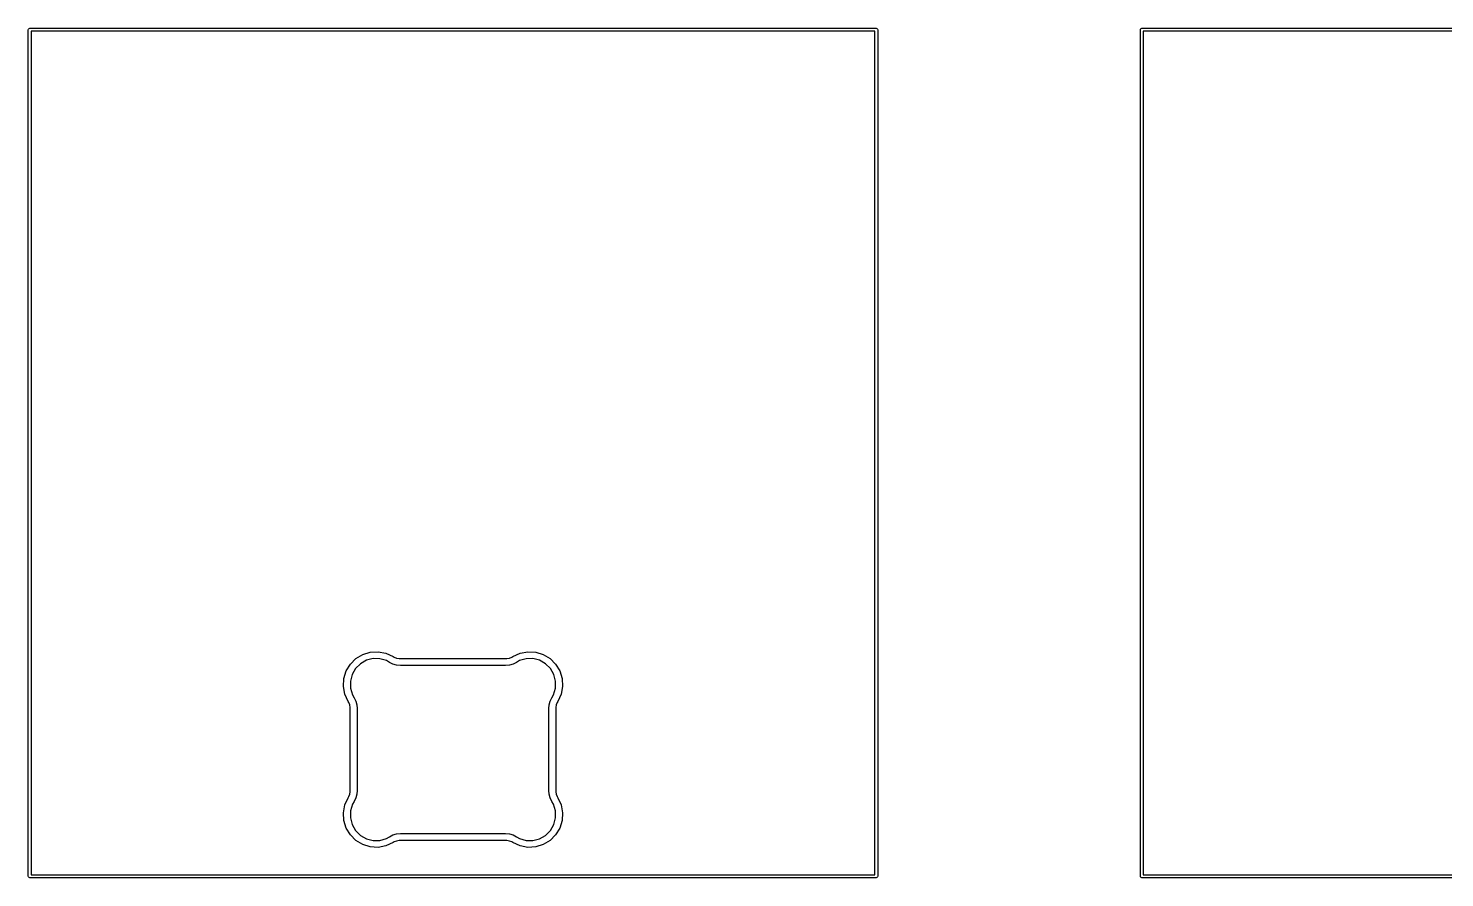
# Model space of a CAD drawing. Header units: millimetres. Extents: x 53 to 494, y -224 to -59.
# Drawn here: x 174.29 to 198.55, y -142.58 to -128.03 of the extents above; entities that cross this region are included whole.
import ezdxf

# ---------------------------------------------------------------- set-up
doc = ezdxf.new("R2010")
doc.units = ezdxf.units.MM
for name, color, linetype, true_color in [('Edge.Cuts', 254, 'CONTINUOUS', 0xd0d2cd), ('F.Courtyard', 6, 'CONTINUOUS', 0xff26e2), ('User.Eco2', 31, 'CONTINUOUS', 0xd8c852)]:
    doc.layers.add(name, color=color, linetype=linetype, true_color=true_color)

msp = doc.modelspace()

# ---------------------------------------------------------------- linework, layer by layer
at = {"layer": 'Edge.Cuts', "linetype": 'CONTINUOUS'}
for p, q in [((174.293, -128.06), (174.294903, -128.050433)), ((174.293, -142.56), (174.293, -128.06)), ((174.294903, -128.050433), (174.308433, -128.036903)), ((174.308433, -128.036903), (174.318, -128.035)), ((174.318, -128.035), (188.818, -128.035)), ((174.343, -128.085), (174.343, -142.535)), ((188.793, -128.085), (174.343, -128.085)), ((188.793, -142.535), (188.793, -128.085)), ((188.818, -128.035), (188.827567, -128.036903)), ((188.827567, -128.036903), (188.841097, -128.050433)), ((188.841097, -128.050433), (188.843, -128.06)), ((188.843, -128.06), (188.843, -142.56)), ((193.343, -128.06), (193.344903, -128.050433)), ((193.343, -142.56), (193.343, -128.06)), ((193.344903, -128.050433), (193.358433, -128.036903)), ((193.358433, -128.036903), (193.368, -128.035)), ((193.368, -128.035), (207.868, -128.035)), ((193.393, -128.085), (193.393, -142.535)), ((207.843, -128.085), (193.393, -128.085)), ((179.905651, -138.831684), (180.021609, -138.761709)), ((180.021609, -138.761709), (180.150974, -138.721619)), ((180.150974, -138.721619), (180.286181, -138.713758)), ((180.286181, -138.713758), (180.41932, -138.738587)), ((180.41932, -138.738587), (180.542603, -138.794652)), ((182.593395, -138.794653), (182.71668, -138.738587)), ((182.71668, -138.738587), (182.849819, -138.713759)), ((182.849819, -138.713759), (182.985026, -138.72162)), ((182.985026, -138.72162), (183.114391, -138.76171)), ((183.114391, -138.76171), (183.230348, -138.831685)), ((179.739909, -139.043409), (179.809884, -138.927451)), ((179.809884, -138.927451), (179.905651, -138.831684)), ((179.898095, -139.003336), (179.839593, -139.105818)), ((179.981536, -138.919895), (179.898095, -139.003336)), ((180.084018, -138.861393), (179.981536, -138.919895)), ((180.198294, -138.831967), (180.084018, -138.861393)), ((180.316285, -138.833697), (180.198294, -138.831967)), ((180.429649, -138.86646), (180.316285, -138.833697)), ((180.480082, -138.897077), (180.429649, -138.86646)), ((180.480084, -138.897079), (180.480082, -138.897077)), ((180.539026, -138.92604), (180.480084, -138.897079)), ((180.602249, -138.94381), (180.539026, -138.92604)), ((180.542603, -138.794652), (180.542606, -138.794653)), ((180.542606, -138.794653), (180.561358, -138.806127)), ((180.561358, -138.806127), (180.602425, -138.821836)), ((180.667646, -138.949799), (180.602249, -138.94381)), ((180.602425, -138.821836), (180.645662, -138.829823)), ((180.645662, -138.829823), (180.667646, -138.8298)), ((180.667646, -138.8298), (180.667647, -138.8298)), ((180.667647, -138.9498), (180.667646, -138.949799)), ((180.667647, -138.8298), (181.568, -138.8298)), ((180.667648, -138.9498), (180.667647, -138.9498)), ((181.568, -138.9498), (180.667648, -138.9498)), ((181.568, -138.8298), (182.468353, -138.8298)), ((182.468351, -138.9498), (181.568, -138.9498)), ((182.468353, -138.9498), (182.468351, -138.9498)), ((182.468353, -138.8298), (182.468354, -138.8298)), ((182.468354, -138.949799), (182.468353, -138.9498)), ((182.468354, -138.8298), (182.468355, -138.8298)), ((182.533751, -138.943811), (182.468354, -138.949799)), ((182.468355, -138.8298), (182.490339, -138.829824)), ((182.490339, -138.829824), (182.533575, -138.821837)), ((182.533575, -138.821837), (182.574641, -138.806128)), ((182.596974, -138.92604), (182.533751, -138.943811)), ((182.574641, -138.806128), (182.593393, -138.794654)), ((182.593393, -138.794654), (182.593394, -138.794653)), ((182.593394, -138.794653), (182.593395, -138.794653)), ((182.655917, -138.897078), (182.596974, -138.92604)), ((182.706351, -138.866461), (182.655917, -138.897077)), ((182.655917, -138.897077), (182.655917, -138.897078)), ((182.819715, -138.833698), (182.706351, -138.866461)), ((182.937706, -138.831968), (182.819715, -138.833698)), ((183.051982, -138.861394), (182.937706, -138.831968)), ((183.154463, -138.919896), (183.051982, -138.861394)), ((183.237904, -139.003337), (183.154463, -138.919896)), ((183.230348, -138.831685), (183.326115, -138.927452)), ((183.296406, -139.105818), (183.237904, -139.003337)), ((183.326115, -138.927452), (183.39609, -139.043409)), ((179.691958, -139.307981), (179.699819, -139.172774)), ((179.699819, -139.172774), (179.739909, -139.043409)), ((179.839593, -139.105818), (179.810167, -139.220094)), ((179.810167, -139.220094), (179.811897, -139.338085)), ((183.325832, -139.220094), (183.296406, -139.105818)), ((183.324102, -139.338085), (183.325832, -139.220094)), ((183.39609, -139.043409), (183.43618, -139.172774)), ((183.43618, -139.172774), (183.444041, -139.307981)), ((179.716787, -139.44112), (179.691958, -139.307981)), ((179.772852, -139.564403), (179.716787, -139.44112)), ((179.811897, -139.338085), (179.84466, -139.451449)), ((179.84466, -139.451449), (179.875277, -139.501882)), ((179.875277, -139.501882), (179.875279, -139.501884)), ((179.875279, -139.501884), (179.90424, -139.560826)), ((183.231753, -139.560817), (183.260719, -139.501889)), ((183.260719, -139.501889), (183.260721, -139.501885)), ((183.260721, -139.501885), (183.260726, -139.501875)), ((183.260726, -139.501875), (183.26073, -139.501869)), ((183.26073, -139.501869), (183.260731, -139.501867)), ((183.260731, -139.501867), (183.291339, -139.451449)), ((183.291339, -139.451449), (183.324102, -139.338085)), ((183.419213, -139.44112), (183.363147, -139.564405)), ((183.444041, -139.307981), (183.419213, -139.44112)), ((179.772853, -139.564406), (179.772852, -139.564403)), ((179.784327, -139.583158), (179.772853, -139.564406)), ((179.800036, -139.624225), (179.784327, -139.583158)), ((179.808023, -139.667462), (179.800036, -139.624225)), ((179.807999, -140.3898), (179.808, -139.689447)), ((179.808, -139.689446), (179.808023, -139.667462)), ((179.808, -139.689447), (179.808, -139.689446)), ((179.90424, -139.560826), (179.92201, -139.624049)), ((179.92201, -139.624049), (179.927999, -139.689446)), ((179.927999, -139.689446), (179.928, -139.689447)), ((179.928, -139.689447), (179.927999, -140.3898)), ((183.208, -139.689447), (183.208003, -139.689431)), ((183.208001, -140.3898), (183.208, -139.689447)), ((183.208003, -139.689431), (183.213978, -139.624052)), ((183.213978, -139.624052), (183.231753, -139.560817)), ((183.335953, -139.624222), (183.327972, -139.66745)), ((183.327972, -139.66745), (183.328, -139.689429)), ((183.328, -139.689429), (183.327997, -139.689435)), ((183.327997, -139.689435), (183.328, -139.689447)), ((183.328, -139.689447), (183.328001, -140.3898)), ((183.351663, -139.583166), (183.335953, -139.624222)), ((183.363138, -139.564421), (183.351663, -139.583166)), ((183.36314, -139.56441), (183.363138, -139.564421)), ((183.363147, -139.564405), (183.36314, -139.56441)), ((179.808, -141.090153), (179.807999, -140.3898)), ((179.927999, -140.3898), (179.927999, -141.090151)), ((183.208, -141.09015), (183.208001, -140.3898)), ((183.328001, -140.3898), (183.328, -141.090153)), ((179.772853, -141.215194), (179.784327, -141.196442)), ((179.784327, -141.196442), (179.800036, -141.155375)), ((179.800036, -141.155375), (179.808023, -141.112138)), ((179.808, -141.090154), (179.808, -141.090153)), ((179.808023, -141.112138), (179.808, -141.090154)), ((179.92201, -141.155551), (179.90424, -141.218774)), ((179.928, -141.090152), (179.92201, -141.155551)), ((179.927999, -141.090151), (179.928, -141.090152)), ((183.208, -141.090151), (183.208, -141.09015)), ((183.213989, -141.155551), (183.208, -141.090151)), ((183.23176, -141.218774), (183.213989, -141.155551)), ((183.328, -141.090155), (183.327976, -141.112139)), ((183.327976, -141.112139), (183.335963, -141.155375)), ((183.328, -141.090153), (183.327999, -141.090154)), ((183.327999, -141.090154), (183.328, -141.090155)), ((183.335963, -141.155375), (183.351672, -141.196441)), ((183.351672, -141.196441), (183.363146, -141.215193)), ((179.691959, -141.471619), (179.716787, -141.33848)), ((179.716787, -141.33848), (179.772853, -141.215195)), ((179.772853, -141.215195), (179.772853, -141.215194)), ((179.811898, -141.441515), (179.810168, -141.559506)), ((179.844661, -141.328151), (179.811898, -141.441515)), ((179.875277, -141.277717), (179.844661, -141.328151)), ((179.875279, -141.277716), (179.875277, -141.277717)), ((179.90424, -141.218774), (179.875279, -141.277716)), ((183.26072, -141.277713), (183.23176, -141.218774)), ((183.260721, -141.277716), (183.26072, -141.277713)), ((183.29134, -141.328151), (183.260721, -141.277716)), ((183.324104, -141.441516), (183.29134, -141.328151)), ((183.325834, -141.559507), (183.324104, -141.441516)), ((183.363146, -141.215193), (183.363147, -141.215194)), ((183.363147, -141.215194), (183.419214, -141.33848)), ((183.419214, -141.33848), (183.444043, -141.471619)), ((179.69982, -141.606826), (179.691959, -141.471619)), ((179.73991, -141.736191), (179.69982, -141.606826)), ((179.810168, -141.559506), (179.839594, -141.673782)), ((179.839594, -141.673782), (179.898096, -141.776263)), ((183.237907, -141.776265), (183.296408, -141.673783)), ((183.296408, -141.673783), (183.325834, -141.559507)), ((183.436183, -141.606826), (183.396092, -141.736192)), ((183.444043, -141.471619), (183.436183, -141.606826)), ((179.809885, -141.852148), (179.73991, -141.736191)), ((179.905652, -141.947915), (179.809885, -141.852148)), ((179.898096, -141.776263), (179.981537, -141.859704)), ((179.981537, -141.859704), (180.084018, -141.918206)), ((180.084018, -141.918206), (180.198294, -141.947632)), ((180.316285, -141.945902), (180.429649, -141.913139)), ((180.429649, -141.913139), (180.480082, -141.882522)), ((180.480082, -141.882522), (180.480084, -141.882521)), ((180.480084, -141.882521), (180.539026, -141.85356)), ((180.539026, -141.85356), (180.602249, -141.83579)), ((180.602249, -141.83579), (180.667646, -141.8298)), ((180.667646, -141.8298), (180.667647, -141.8298)), ((180.667647, -141.8298), (181.568, -141.8298)), ((181.568, -141.8298), (182.468353, -141.8298)), ((182.468353, -141.8298), (182.468354, -141.8298)), ((182.468354, -141.8298), (182.533752, -141.835791)), ((182.533752, -141.835791), (182.596973, -141.853561)), ((182.596973, -141.853561), (182.655914, -141.88252)), ((182.655914, -141.88252), (182.655916, -141.882521)), ((182.655916, -141.882521), (182.706351, -141.91314)), ((182.706351, -141.91314), (182.819716, -141.945904)), ((182.937707, -141.947634), (183.051983, -141.918208)), ((183.051983, -141.918208), (183.154465, -141.859707)), ((183.154465, -141.859707), (183.237907, -141.776265)), ((183.326117, -141.85215), (183.23035, -141.947917)), ((183.396092, -141.736192), (183.326117, -141.85215)), ((180.021609, -142.01789), (179.905652, -141.947915)), ((180.150974, -142.05798), (180.021609, -142.01789)), ((180.286181, -142.065841), (180.150974, -142.05798)), ((180.198294, -141.947632), (180.316285, -141.945902)), ((180.41932, -142.041013), (180.286181, -142.065841)), ((180.542603, -141.984947), (180.41932, -142.041013)), ((180.542606, -141.984947), (180.542603, -141.984947)), ((180.561358, -141.973473), (180.542606, -141.984947)), ((180.602425, -141.957764), (180.561358, -141.973473)), ((180.645662, -141.949777), (180.602425, -141.957764)), ((180.667646, -141.9498), (180.645662, -141.949777)), ((180.667647, -141.9498), (180.667646, -141.949799)), ((180.667646, -141.949799), (180.667646, -141.9498)), ((181.568, -141.9498), (180.667647, -141.9498)), ((182.468352, -141.9498), (181.568, -141.9498)), ((182.468353, -141.9498), (182.468352, -141.9498)), ((182.490337, -141.949777), (182.468353, -141.949799)), ((182.468353, -141.949799), (182.468353, -141.9498)), ((182.533575, -141.957765), (182.490337, -141.949777)), ((182.574642, -141.973474), (182.533575, -141.957765)), ((182.593393, -141.984946), (182.574642, -141.973474)), ((182.593394, -141.984947), (182.593393, -141.984946)), ((182.71668, -142.041014), (182.593394, -141.984947)), ((182.849819, -142.065843), (182.71668, -142.041014)), ((182.819716, -141.945904), (182.937707, -141.947634)), ((182.985026, -142.057983), (182.849819, -142.065843)), ((183.114392, -142.017892), (182.985026, -142.057983)), ((183.23035, -141.947917), (183.114392, -142.017892)), ((174.294903, -142.569567), (174.293, -142.56)), ((174.308433, -142.583097), (174.294903, -142.569567)), ((174.318, -142.585), (174.308433, -142.583097)), ((188.818, -142.585), (174.318, -142.585)), ((174.343, -142.535), (188.793, -142.535)), ((188.827567, -142.583097), (188.818, -142.585)), ((188.841097, -142.569567), (188.827567, -142.583097)), ((188.843, -142.56), (188.841097, -142.569567)), ((193.344903, -142.569567), (193.343, -142.56)), ((193.358433, -142.583097), (193.344903, -142.569567)), ((193.368, -142.585), (193.358433, -142.583097)), ((207.868, -142.585), (193.368, -142.585)), ((193.393, -142.535), (207.843, -142.535))]:
    msp.add_line(p, q, dxfattribs=at)
at = {"layer": 'F.Courtyard', "linetype": 'CONTINUOUS'}
for p, q in [((174.293, -128.06), (174.294903, -128.050433)), ((174.293, -142.56), (174.293, -128.06)), ((174.294903, -128.050433), (174.308433, -128.036903)), ((174.308433, -128.036903), (174.318, -128.035)), ((174.318, -128.035), (188.818, -128.035)), ((174.343, -128.085), (174.343, -142.535)), ((188.793, -128.085), (174.343, -128.085)), ((188.793, -142.535), (188.793, -128.085)), ((188.818, -128.035), (188.827567, -128.036903)), ((188.827567, -128.036903), (188.841097, -128.050433)), ((188.841097, -128.050433), (188.843, -128.06)), ((188.843, -128.06), (188.843, -142.56)), ((193.343, -128.06), (193.344903, -128.050433)), ((193.343, -142.56), (193.343, -128.06)), ((193.344903, -128.050433), (193.358433, -128.036903)), ((193.358433, -128.036903), (193.368, -128.035)), ((193.368, -128.035), (207.868, -128.035)), ((193.393, -128.085), (193.393, -142.535)), ((207.843, -128.085), (193.393, -128.085)), ((179.905651, -138.831684), (180.021609, -138.761709)), ((180.021609, -138.761709), (180.150974, -138.721619)), ((180.150974, -138.721619), (180.286181, -138.713758)), ((180.286181, -138.713758), (180.41932, -138.738587)), ((180.41932, -138.738587), (180.542603, -138.794652)), ((182.593395, -138.794653), (182.71668, -138.738587)), ((182.71668, -138.738587), (182.849819, -138.713759)), ((182.849819, -138.713759), (182.985026, -138.72162)), ((182.985026, -138.72162), (183.114391, -138.76171)), ((183.114391, -138.76171), (183.230348, -138.831685)), ((179.739909, -139.043409), (179.809884, -138.927451)), ((179.809884, -138.927451), (179.905651, -138.831684)), ((179.898095, -139.003336), (179.839593, -139.105818)), ((179.981536, -138.919895), (179.898095, -139.003336)), ((180.084018, -138.861393), (179.981536, -138.919895)), ((180.198294, -138.831967), (180.084018, -138.861393)), ((180.316285, -138.833697), (180.198294, -138.831967)), ((180.429649, -138.86646), (180.316285, -138.833697)), ((180.480082, -138.897077), (180.429649, -138.86646)), ((180.480084, -138.897079), (180.480082, -138.897077)), ((180.539026, -138.92604), (180.480084, -138.897079)), ((180.602249, -138.94381), (180.539026, -138.92604)), ((180.542603, -138.794652), (180.542606, -138.794653)), ((180.542606, -138.794653), (180.561358, -138.806127)), ((180.561358, -138.806127), (180.602425, -138.821836)), ((180.667646, -138.949799), (180.602249, -138.94381)), ((180.602425, -138.821836), (180.645662, -138.829823)), ((180.645662, -138.829823), (180.667646, -138.8298)), ((180.667646, -138.8298), (180.667647, -138.8298)), ((180.667647, -138.9498), (180.667646, -138.949799)), ((180.667647, -138.8298), (181.568, -138.8298)), ((180.667648, -138.9498), (180.667647, -138.9498)), ((181.568, -138.9498), (180.667648, -138.9498)), ((181.568, -138.8298), (182.468353, -138.8298)), ((182.468351, -138.9498), (181.568, -138.9498)), ((182.468353, -138.9498), (182.468351, -138.9498)), ((182.468353, -138.8298), (182.468354, -138.8298)), ((182.468354, -138.949799), (182.468353, -138.9498)), ((182.468354, -138.8298), (182.468355, -138.8298)), ((182.533751, -138.943811), (182.468354, -138.949799)), ((182.468355, -138.8298), (182.490339, -138.829824)), ((182.490339, -138.829824), (182.533575, -138.821837)), ((182.533575, -138.821837), (182.574641, -138.806128)), ((182.596974, -138.92604), (182.533751, -138.943811)), ((182.574641, -138.806128), (182.593393, -138.794654)), ((182.593393, -138.794654), (182.593394, -138.794653)), ((182.593394, -138.794653), (182.593395, -138.794653)), ((182.655917, -138.897078), (182.596974, -138.92604)), ((182.706351, -138.866461), (182.655917, -138.897077)), ((182.655917, -138.897077), (182.655917, -138.897078)), ((182.819715, -138.833698), (182.706351, -138.866461)), ((182.937706, -138.831968), (182.819715, -138.833698)), ((183.051982, -138.861394), (182.937706, -138.831968)), ((183.154463, -138.919896), (183.051982, -138.861394)), ((183.237904, -139.003337), (183.154463, -138.919896)), ((183.230348, -138.831685), (183.326115, -138.927452)), ((183.296406, -139.105818), (183.237904, -139.003337)), ((183.326115, -138.927452), (183.39609, -139.043409)), ((179.691958, -139.307981), (179.699819, -139.172774)), ((179.699819, -139.172774), (179.739909, -139.043409)), ((179.839593, -139.105818), (179.810167, -139.220094)), ((179.810167, -139.220094), (179.811897, -139.338085)), ((183.325832, -139.220094), (183.296406, -139.105818)), ((183.324102, -139.338085), (183.325832, -139.220094)), ((183.39609, -139.043409), (183.43618, -139.172774)), ((183.43618, -139.172774), (183.444041, -139.307981)), ((179.716787, -139.44112), (179.691958, -139.307981)), ((179.772852, -139.564403), (179.716787, -139.44112)), ((179.811897, -139.338085), (179.84466, -139.451449)), ((179.84466, -139.451449), (179.875277, -139.501882)), ((179.875277, -139.501882), (179.875279, -139.501884)), ((179.875279, -139.501884), (179.90424, -139.560826)), ((183.231753, -139.560817), (183.260719, -139.501889)), ((183.260719, -139.501889), (183.260721, -139.501885)), ((183.260721, -139.501885), (183.260726, -139.501875)), ((183.260726, -139.501875), (183.26073, -139.501869)), ((183.26073, -139.501869), (183.260731, -139.501867)), ((183.260731, -139.501867), (183.291339, -139.451449)), ((183.291339, -139.451449), (183.324102, -139.338085)), ((183.419213, -139.44112), (183.363147, -139.564405)), ((183.444041, -139.307981), (183.419213, -139.44112)), ((179.772853, -139.564406), (179.772852, -139.564403)), ((179.784327, -139.583158), (179.772853, -139.564406)), ((179.800036, -139.624225), (179.784327, -139.583158)), ((179.808023, -139.667462), (179.800036, -139.624225)), ((179.807999, -140.3898), (179.808, -139.689447)), ((179.808, -139.689446), (179.808023, -139.667462)), ((179.808, -139.689447), (179.808, -139.689446)), ((179.90424, -139.560826), (179.92201, -139.624049)), ((179.92201, -139.624049), (179.927999, -139.689446)), ((179.927999, -139.689446), (179.928, -139.689447)), ((179.928, -139.689447), (179.927999, -140.3898)), ((183.208, -139.689447), (183.208003, -139.689431)), ((183.208001, -140.3898), (183.208, -139.689447)), ((183.208003, -139.689431), (183.213978, -139.624052)), ((183.213978, -139.624052), (183.231753, -139.560817)), ((183.335953, -139.624222), (183.327972, -139.66745)), ((183.327972, -139.66745), (183.328, -139.689429)), ((183.328, -139.689429), (183.327997, -139.689435)), ((183.327997, -139.689435), (183.328, -139.689447)), ((183.328, -139.689447), (183.328001, -140.3898)), ((183.351663, -139.583166), (183.335953, -139.624222)), ((183.363138, -139.564421), (183.351663, -139.583166)), ((183.36314, -139.56441), (183.363138, -139.564421)), ((183.363147, -139.564405), (183.36314, -139.56441)), ((179.808, -141.090153), (179.807999, -140.3898)), ((179.927999, -140.3898), (179.927999, -141.090151)), ((183.208, -141.09015), (183.208001, -140.3898)), ((183.328001, -140.3898), (183.328, -141.090153)), ((179.772853, -141.215194), (179.784327, -141.196442)), ((179.784327, -141.196442), (179.800036, -141.155375)), ((179.800036, -141.155375), (179.808023, -141.112138)), ((179.808, -141.090154), (179.808, -141.090153)), ((179.808023, -141.112138), (179.808, -141.090154)), ((179.92201, -141.155551), (179.90424, -141.218774)), ((179.928, -141.090152), (179.92201, -141.155551)), ((179.927999, -141.090151), (179.928, -141.090152)), ((183.208, -141.090151), (183.208, -141.09015)), ((183.213989, -141.155551), (183.208, -141.090151)), ((183.23176, -141.218774), (183.213989, -141.155551)), ((183.328, -141.090155), (183.327976, -141.112139)), ((183.327976, -141.112139), (183.335963, -141.155375)), ((183.328, -141.090153), (183.327999, -141.090154)), ((183.327999, -141.090154), (183.328, -141.090155)), ((183.335963, -141.155375), (183.351672, -141.196441)), ((183.351672, -141.196441), (183.363146, -141.215193)), ((179.691959, -141.471619), (179.716787, -141.33848)), ((179.716787, -141.33848), (179.772853, -141.215195)), ((179.772853, -141.215195), (179.772853, -141.215194)), ((179.811898, -141.441515), (179.810168, -141.559506)), ((179.844661, -141.328151), (179.811898, -141.441515)), ((179.875277, -141.277717), (179.844661, -141.328151)), ((179.875279, -141.277716), (179.875277, -141.277717)), ((179.90424, -141.218774), (179.875279, -141.277716)), ((183.26072, -141.277713), (183.23176, -141.218774)), ((183.260721, -141.277716), (183.26072, -141.277713)), ((183.29134, -141.328151), (183.260721, -141.277716)), ((183.324104, -141.441516), (183.29134, -141.328151)), ((183.325834, -141.559507), (183.324104, -141.441516)), ((183.363146, -141.215193), (183.363147, -141.215194)), ((183.363147, -141.215194), (183.419214, -141.33848)), ((183.419214, -141.33848), (183.444043, -141.471619)), ((179.69982, -141.606826), (179.691959, -141.471619)), ((179.73991, -141.736191), (179.69982, -141.606826)), ((179.810168, -141.559506), (179.839594, -141.673782)), ((179.839594, -141.673782), (179.898096, -141.776263)), ((183.237907, -141.776265), (183.296408, -141.673783)), ((183.296408, -141.673783), (183.325834, -141.559507)), ((183.436183, -141.606826), (183.396092, -141.736192)), ((183.444043, -141.471619), (183.436183, -141.606826)), ((179.809885, -141.852148), (179.73991, -141.736191)), ((179.905652, -141.947915), (179.809885, -141.852148)), ((179.898096, -141.776263), (179.981537, -141.859704)), ((179.981537, -141.859704), (180.084018, -141.918206)), ((180.084018, -141.918206), (180.198294, -141.947632)), ((180.316285, -141.945902), (180.429649, -141.913139)), ((180.429649, -141.913139), (180.480082, -141.882522)), ((180.480082, -141.882522), (180.480084, -141.882521)), ((180.480084, -141.882521), (180.539026, -141.85356)), ((180.539026, -141.85356), (180.602249, -141.83579)), ((180.602249, -141.83579), (180.667646, -141.8298)), ((180.667646, -141.8298), (180.667647, -141.8298)), ((180.667647, -141.8298), (181.568, -141.8298)), ((181.568, -141.8298), (182.468353, -141.8298)), ((182.468353, -141.8298), (182.468354, -141.8298)), ((182.468354, -141.8298), (182.533752, -141.835791)), ((182.533752, -141.835791), (182.596973, -141.853561)), ((182.596973, -141.853561), (182.655914, -141.88252)), ((182.655914, -141.88252), (182.655916, -141.882521)), ((182.655916, -141.882521), (182.706351, -141.91314)), ((182.706351, -141.91314), (182.819716, -141.945904)), ((182.937707, -141.947634), (183.051983, -141.918208)), ((183.051983, -141.918208), (183.154465, -141.859707)), ((183.154465, -141.859707), (183.237907, -141.776265)), ((183.326117, -141.85215), (183.23035, -141.947917)), ((183.396092, -141.736192), (183.326117, -141.85215)), ((180.021609, -142.01789), (179.905652, -141.947915)), ((180.150974, -142.05798), (180.021609, -142.01789)), ((180.286181, -142.065841), (180.150974, -142.05798)), ((180.198294, -141.947632), (180.316285, -141.945902)), ((180.41932, -142.041013), (180.286181, -142.065841)), ((180.542603, -141.984947), (180.41932, -142.041013)), ((180.542606, -141.984947), (180.542603, -141.984947)), ((180.561358, -141.973473), (180.542606, -141.984947)), ((180.602425, -141.957764), (180.561358, -141.973473)), ((180.645662, -141.949777), (180.602425, -141.957764)), ((180.667646, -141.9498), (180.645662, -141.949777)), ((180.667647, -141.9498), (180.667646, -141.949799)), ((180.667646, -141.949799), (180.667646, -141.9498)), ((181.568, -141.9498), (180.667647, -141.9498)), ((182.468352, -141.9498), (181.568, -141.9498)), ((182.468353, -141.9498), (182.468352, -141.9498)), ((182.490337, -141.949777), (182.468353, -141.949799)), ((182.468353, -141.949799), (182.468353, -141.9498)), ((182.533575, -141.957765), (182.490337, -141.949777)), ((182.574642, -141.973474), (182.533575, -141.957765)), ((182.593393, -141.984946), (182.574642, -141.973474)), ((182.593394, -141.984947), (182.593393, -141.984946)), ((182.71668, -142.041014), (182.593394, -141.984947)), ((182.849819, -142.065843), (182.71668, -142.041014)), ((182.819716, -141.945904), (182.937707, -141.947634)), ((182.985026, -142.057983), (182.849819, -142.065843)), ((183.114392, -142.017892), (182.985026, -142.057983)), ((183.23035, -141.947917), (183.114392, -142.017892)), ((174.294903, -142.569567), (174.293, -142.56)), ((174.308433, -142.583097), (174.294903, -142.569567)), ((174.318, -142.585), (174.308433, -142.583097)), ((188.818, -142.585), (174.318, -142.585)), ((174.343, -142.535), (188.793, -142.535)), ((188.827567, -142.583097), (188.818, -142.585)), ((188.841097, -142.569567), (188.827567, -142.583097)), ((188.843, -142.56), (188.841097, -142.569567)), ((193.344903, -142.569567), (193.343, -142.56)), ((193.358433, -142.583097), (193.344903, -142.569567)), ((193.368, -142.585), (193.358433, -142.583097)), ((207.868, -142.585), (193.368, -142.585)), ((193.393, -142.535), (207.843, -142.535))]:
    msp.add_line(p, q, dxfattribs=at)
at = {"layer": 'User.Eco2', "linetype": 'CONTINUOUS'}
for p, q in [((174.293, -128.06), (174.294903, -128.050433)), ((174.293, -142.56), (174.293, -128.06)), ((174.294903, -128.050433), (174.308433, -128.036903)), ((174.308433, -128.036903), (174.318, -128.035)), ((174.318, -128.035), (188.818, -128.035)), ((174.343, -128.085), (174.343, -142.535)), ((188.793, -128.085), (174.343, -128.085)), ((188.793, -142.535), (188.793, -128.085)), ((188.818, -128.035), (188.827567, -128.036903)), ((188.827567, -128.036903), (188.841097, -128.050433)), ((188.841097, -128.050433), (188.843, -128.06)), ((188.843, -128.06), (188.843, -142.56)), ((193.343, -128.06), (193.344903, -128.050433)), ((193.343, -142.56), (193.343, -128.06)), ((193.344903, -128.050433), (193.358433, -128.036903)), ((193.358433, -128.036903), (193.368, -128.035)), ((193.368, -128.035), (207.868, -128.035)), ((193.393, -128.085), (193.393, -142.535)), ((207.843, -128.085), (193.393, -128.085)), ((179.905651, -138.831684), (180.021609, -138.761709)), ((180.021609, -138.761709), (180.150974, -138.721619)), ((180.150974, -138.721619), (180.286181, -138.713758)), ((180.286181, -138.713758), (180.41932, -138.738587)), ((180.41932, -138.738587), (180.542603, -138.794652)), ((182.593395, -138.794653), (182.71668, -138.738587)), ((182.71668, -138.738587), (182.849819, -138.713759)), ((182.849819, -138.713759), (182.985026, -138.72162)), ((182.985026, -138.72162), (183.114391, -138.76171)), ((183.114391, -138.76171), (183.230348, -138.831685)), ((179.739909, -139.043409), (179.809884, -138.927451)), ((179.809884, -138.927451), (179.905651, -138.831684)), ((179.898095, -139.003336), (179.839593, -139.105818)), ((179.981536, -138.919895), (179.898095, -139.003336)), ((180.084018, -138.861393), (179.981536, -138.919895)), ((180.198294, -138.831967), (180.084018, -138.861393)), ((180.316285, -138.833697), (180.198294, -138.831967)), ((180.429649, -138.86646), (180.316285, -138.833697)), ((180.480082, -138.897077), (180.429649, -138.86646)), ((180.480084, -138.897079), (180.480082, -138.897077)), ((180.539026, -138.92604), (180.480084, -138.897079)), ((180.602249, -138.94381), (180.539026, -138.92604)), ((180.542603, -138.794652), (180.542606, -138.794653)), ((180.542606, -138.794653), (180.561358, -138.806127)), ((180.561358, -138.806127), (180.602425, -138.821836)), ((180.667646, -138.949799), (180.602249, -138.94381)), ((180.602425, -138.821836), (180.645662, -138.829823)), ((180.645662, -138.829823), (180.667646, -138.8298)), ((180.667646, -138.8298), (180.667647, -138.8298)), ((180.667647, -138.9498), (180.667646, -138.949799)), ((180.667647, -138.8298), (181.568, -138.8298)), ((180.667648, -138.9498), (180.667647, -138.9498)), ((181.568, -138.9498), (180.667648, -138.9498)), ((181.568, -138.8298), (182.468353, -138.8298)), ((182.468351, -138.9498), (181.568, -138.9498)), ((182.468353, -138.9498), (182.468351, -138.9498)), ((182.468353, -138.8298), (182.468354, -138.8298)), ((182.468354, -138.949799), (182.468353, -138.9498)), ((182.468354, -138.8298), (182.468355, -138.8298)), ((182.533751, -138.943811), (182.468354, -138.949799)), ((182.468355, -138.8298), (182.490339, -138.829824)), ((182.490339, -138.829824), (182.533575, -138.821837)), ((182.533575, -138.821837), (182.574641, -138.806128)), ((182.596974, -138.92604), (182.533751, -138.943811)), ((182.574641, -138.806128), (182.593393, -138.794654)), ((182.593393, -138.794654), (182.593394, -138.794653)), ((182.593394, -138.794653), (182.593395, -138.794653)), ((182.655917, -138.897078), (182.596974, -138.92604)), ((182.706351, -138.866461), (182.655917, -138.897077)), ((182.655917, -138.897077), (182.655917, -138.897078)), ((182.819715, -138.833698), (182.706351, -138.866461)), ((182.937706, -138.831968), (182.819715, -138.833698)), ((183.051982, -138.861394), (182.937706, -138.831968)), ((183.154463, -138.919896), (183.051982, -138.861394)), ((183.237904, -139.003337), (183.154463, -138.919896)), ((183.230348, -138.831685), (183.326115, -138.927452)), ((183.296406, -139.105818), (183.237904, -139.003337)), ((183.326115, -138.927452), (183.39609, -139.043409)), ((179.691958, -139.307981), (179.699819, -139.172774)), ((179.699819, -139.172774), (179.739909, -139.043409)), ((179.839593, -139.105818), (179.810167, -139.220094)), ((179.810167, -139.220094), (179.811897, -139.338085)), ((183.325832, -139.220094), (183.296406, -139.105818)), ((183.324102, -139.338085), (183.325832, -139.220094)), ((183.39609, -139.043409), (183.43618, -139.172774)), ((183.43618, -139.172774), (183.444041, -139.307981)), ((179.716787, -139.44112), (179.691958, -139.307981)), ((179.772852, -139.564403), (179.716787, -139.44112)), ((179.811897, -139.338085), (179.84466, -139.451449)), ((179.84466, -139.451449), (179.875277, -139.501882)), ((179.875277, -139.501882), (179.875279, -139.501884)), ((179.875279, -139.501884), (179.90424, -139.560826)), ((183.231753, -139.560817), (183.260719, -139.501889)), ((183.260719, -139.501889), (183.260721, -139.501885)), ((183.260721, -139.501885), (183.260726, -139.501875)), ((183.260726, -139.501875), (183.26073, -139.501869)), ((183.26073, -139.501869), (183.260731, -139.501867)), ((183.260731, -139.501867), (183.291339, -139.451449)), ((183.291339, -139.451449), (183.324102, -139.338085)), ((183.419213, -139.44112), (183.363147, -139.564405)), ((183.444041, -139.307981), (183.419213, -139.44112)), ((179.772853, -139.564406), (179.772852, -139.564403)), ((179.784327, -139.583158), (179.772853, -139.564406)), ((179.800036, -139.624225), (179.784327, -139.583158)), ((179.808023, -139.667462), (179.800036, -139.624225)), ((179.807999, -140.3898), (179.808, -139.689447)), ((179.808, -139.689446), (179.808023, -139.667462)), ((179.808, -139.689447), (179.808, -139.689446)), ((179.90424, -139.560826), (179.92201, -139.624049)), ((179.92201, -139.624049), (179.927999, -139.689446)), ((179.927999, -139.689446), (179.928, -139.689447)), ((179.928, -139.689447), (179.927999, -140.3898)), ((183.208, -139.689447), (183.208003, -139.689431)), ((183.208001, -140.3898), (183.208, -139.689447)), ((183.208003, -139.689431), (183.213978, -139.624052)), ((183.213978, -139.624052), (183.231753, -139.560817)), ((183.335953, -139.624222), (183.327972, -139.66745)), ((183.327972, -139.66745), (183.328, -139.689429)), ((183.328, -139.689429), (183.327997, -139.689435)), ((183.327997, -139.689435), (183.328, -139.689447)), ((183.328, -139.689447), (183.328001, -140.3898)), ((183.351663, -139.583166), (183.335953, -139.624222)), ((183.363138, -139.564421), (183.351663, -139.583166)), ((183.36314, -139.56441), (183.363138, -139.564421)), ((183.363147, -139.564405), (183.36314, -139.56441)), ((179.808, -141.090153), (179.807999, -140.3898)), ((179.927999, -140.3898), (179.927999, -141.090151)), ((183.208, -141.09015), (183.208001, -140.3898)), ((183.328001, -140.3898), (183.328, -141.090153)), ((179.772853, -141.215194), (179.784327, -141.196442)), ((179.784327, -141.196442), (179.800036, -141.155375)), ((179.800036, -141.155375), (179.808023, -141.112138)), ((179.808, -141.090154), (179.808, -141.090153)), ((179.808023, -141.112138), (179.808, -141.090154)), ((179.92201, -141.155551), (179.90424, -141.218774)), ((179.928, -141.090152), (179.92201, -141.155551)), ((179.927999, -141.090151), (179.928, -141.090152)), ((183.208, -141.090151), (183.208, -141.09015)), ((183.213989, -141.155551), (183.208, -141.090151)), ((183.23176, -141.218774), (183.213989, -141.155551)), ((183.328, -141.090155), (183.327976, -141.112139)), ((183.327976, -141.112139), (183.335963, -141.155375)), ((183.328, -141.090153), (183.327999, -141.090154)), ((183.327999, -141.090154), (183.328, -141.090155)), ((183.335963, -141.155375), (183.351672, -141.196441)), ((183.351672, -141.196441), (183.363146, -141.215193)), ((179.691959, -141.471619), (179.716787, -141.33848)), ((179.716787, -141.33848), (179.772853, -141.215195)), ((179.772853, -141.215195), (179.772853, -141.215194)), ((179.811898, -141.441515), (179.810168, -141.559506)), ((179.844661, -141.328151), (179.811898, -141.441515)), ((179.875277, -141.277717), (179.844661, -141.328151)), ((179.875279, -141.277716), (179.875277, -141.277717)), ((179.90424, -141.218774), (179.875279, -141.277716)), ((183.26072, -141.277713), (183.23176, -141.218774)), ((183.260721, -141.277716), (183.26072, -141.277713)), ((183.29134, -141.328151), (183.260721, -141.277716)), ((183.324104, -141.441516), (183.29134, -141.328151)), ((183.325834, -141.559507), (183.324104, -141.441516)), ((183.363146, -141.215193), (183.363147, -141.215194)), ((183.363147, -141.215194), (183.419214, -141.33848)), ((183.419214, -141.33848), (183.444043, -141.471619)), ((179.69982, -141.606826), (179.691959, -141.471619)), ((179.73991, -141.736191), (179.69982, -141.606826)), ((179.810168, -141.559506), (179.839594, -141.673782)), ((179.839594, -141.673782), (179.898096, -141.776263)), ((183.237907, -141.776265), (183.296408, -141.673783)), ((183.296408, -141.673783), (183.325834, -141.559507)), ((183.436183, -141.606826), (183.396092, -141.736192)), ((183.444043, -141.471619), (183.436183, -141.606826)), ((179.809885, -141.852148), (179.73991, -141.736191)), ((179.905652, -141.947915), (179.809885, -141.852148)), ((179.898096, -141.776263), (179.981537, -141.859704)), ((179.981537, -141.859704), (180.084018, -141.918206)), ((180.084018, -141.918206), (180.198294, -141.947632)), ((180.316285, -141.945902), (180.429649, -141.913139)), ((180.429649, -141.913139), (180.480082, -141.882522)), ((180.480082, -141.882522), (180.480084, -141.882521)), ((180.480084, -141.882521), (180.539026, -141.85356)), ((180.539026, -141.85356), (180.602249, -141.83579)), ((180.602249, -141.83579), (180.667646, -141.8298)), ((180.667646, -141.8298), (180.667647, -141.8298)), ((180.667647, -141.8298), (181.568, -141.8298)), ((181.568, -141.8298), (182.468353, -141.8298)), ((182.468353, -141.8298), (182.468354, -141.8298)), ((182.468354, -141.8298), (182.533752, -141.835791)), ((182.533752, -141.835791), (182.596973, -141.853561)), ((182.596973, -141.853561), (182.655914, -141.88252)), ((182.655914, -141.88252), (182.655916, -141.882521)), ((182.655916, -141.882521), (182.706351, -141.91314)), ((182.706351, -141.91314), (182.819716, -141.945904)), ((182.937707, -141.947634), (183.051983, -141.918208)), ((183.051983, -141.918208), (183.154465, -141.859707)), ((183.154465, -141.859707), (183.237907, -141.776265)), ((183.326117, -141.85215), (183.23035, -141.947917)), ((183.396092, -141.736192), (183.326117, -141.85215)), ((180.021609, -142.01789), (179.905652, -141.947915)), ((180.150974, -142.05798), (180.021609, -142.01789)), ((180.286181, -142.065841), (180.150974, -142.05798)), ((180.198294, -141.947632), (180.316285, -141.945902)), ((180.41932, -142.041013), (180.286181, -142.065841)), ((180.542603, -141.984947), (180.41932, -142.041013)), ((180.542606, -141.984947), (180.542603, -141.984947)), ((180.561358, -141.973473), (180.542606, -141.984947)), ((180.602425, -141.957764), (180.561358, -141.973473)), ((180.645662, -141.949777), (180.602425, -141.957764)), ((180.667646, -141.9498), (180.645662, -141.949777)), ((180.667647, -141.9498), (180.667646, -141.949799)), ((180.667646, -141.949799), (180.667646, -141.9498)), ((181.568, -141.9498), (180.667647, -141.9498)), ((182.468352, -141.9498), (181.568, -141.9498)), ((182.468353, -141.9498), (182.468352, -141.9498)), ((182.490337, -141.949777), (182.468353, -141.949799)), ((182.468353, -141.949799), (182.468353, -141.9498)), ((182.533575, -141.957765), (182.490337, -141.949777)), ((182.574642, -141.973474), (182.533575, -141.957765)), ((182.593393, -141.984946), (182.574642, -141.973474)), ((182.593394, -141.984947), (182.593393, -141.984946)), ((182.71668, -142.041014), (182.593394, -141.984947)), ((182.849819, -142.065843), (182.71668, -142.041014)), ((182.819716, -141.945904), (182.937707, -141.947634)), ((182.985026, -142.057983), (182.849819, -142.065843)), ((183.114392, -142.017892), (182.985026, -142.057983)), ((183.23035, -141.947917), (183.114392, -142.017892)), ((174.294903, -142.569567), (174.293, -142.56)), ((174.308433, -142.583097), (174.294903, -142.569567)), ((174.318, -142.585), (174.308433, -142.583097)), ((188.818, -142.585), (174.318, -142.585)), ((174.343, -142.535), (188.793, -142.535)), ((188.827567, -142.583097), (188.818, -142.585)), ((188.841097, -142.569567), (188.827567, -142.583097)), ((188.843, -142.56), (188.841097, -142.569567)), ((193.344903, -142.569567), (193.343, -142.56)), ((193.358433, -142.583097), (193.344903, -142.569567)), ((193.368, -142.585), (193.358433, -142.583097)), ((207.868, -142.585), (193.368, -142.585)), ((193.393, -142.535), (207.843, -142.535))]:
    msp.add_line(p, q, dxfattribs=at)

doc.saveas('drawing.dxf')
